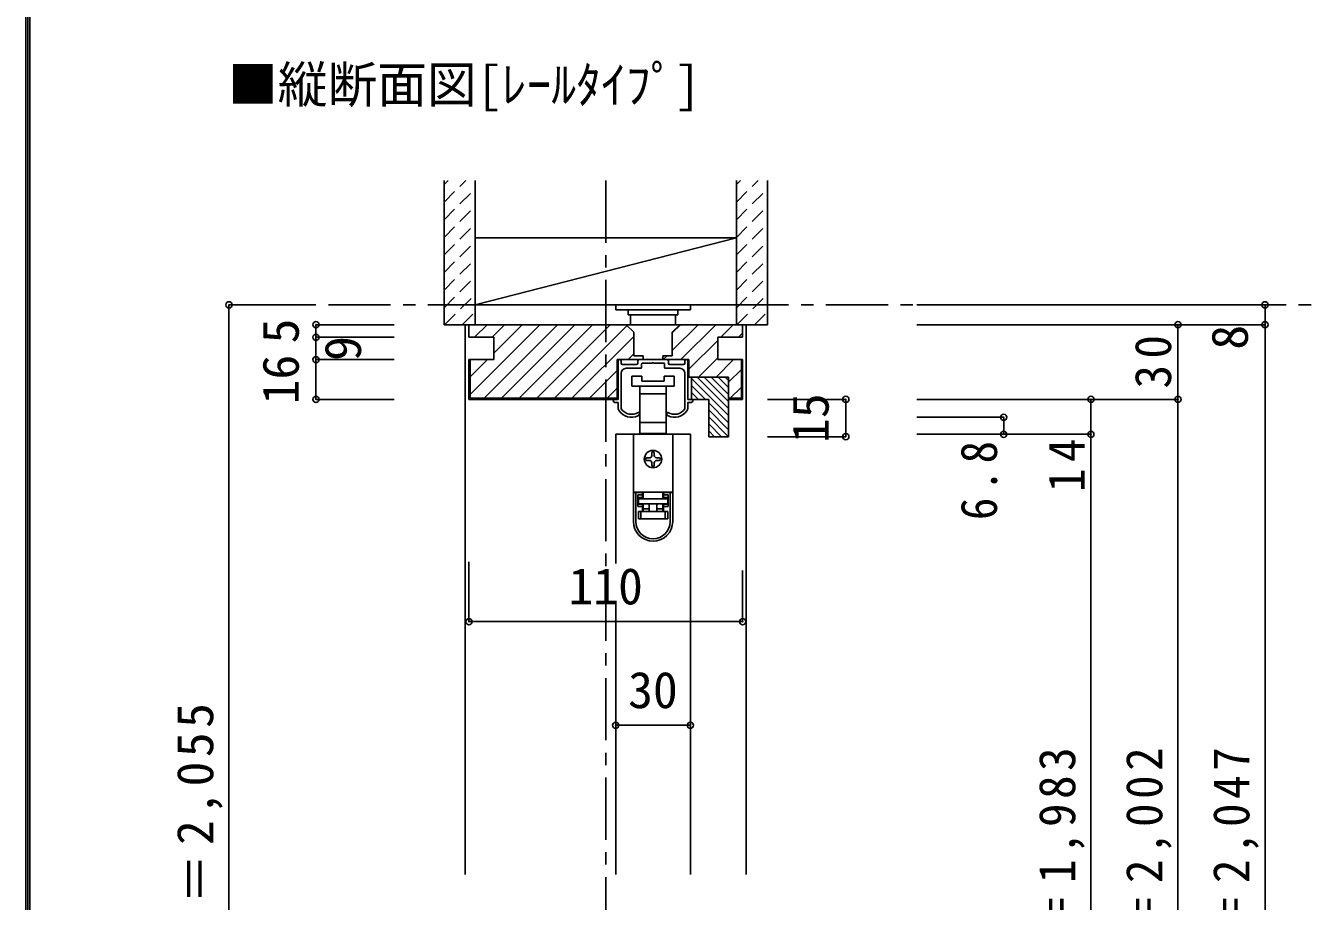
# Model space of a CAD drawing. Units: millimetres at full size, sheet at 1:5. Extents: x -973 to 977, y -718 to 696.
# Drawn here: x -973 to -456, y -349 to 3 of the extents above; entities that cross this region are included whole.
import ezdxf
from ezdxf.enums import TextEntityAlignment as Align

# ---------------------------------------------------------------- set-up
doc = ezdxf.new("R2010")
doc.units = ezdxf.units.MM
doc.header["$LTSCALE"] = 5
doc.header["$PDMODE"] = 32
doc.header["$PDSIZE"] = 2.5
doc.linetypes.add('CHAIN1', pattern=[8, 5, -1, 1, -1])
doc.linetypes.add('DASHED1', pattern=[1.8, 1.2, -0.6])
for name, color, linetype in [('0-1_通り芯', 4, 'CHAIN1'), ('0-2_柱', 7, 'Continuous'), ('0-3_仕上げ', 2, 'Continuous'), ('0-4_枠', 3, 'Continuous'), ('0-6_扉', 6, 'Continuous'), ('0-7_金物', 7, 'Continuous'), ('0-A_文字', 7, 'Continuous'), ('0-B_寸法', 7, 'Continuous'), ('0-C_ハッチ', 4, 'DASHED1'), ('F-1_枠', 6, 'Continuous')]:
    doc.layers.add(name, color=color, linetype=linetype)
doc.styles.add('ＭＳ ゴシック', font='')
doc.styles.get('ＭＳ ゴシック').set_extended_font_data('MS Gothic')

msp = doc.modelspace()

# ---------------------------------------------------------------- linework, layer by layer
at = {"layer": '0-1_通り芯'}
for p, q in [((-740.18, -59.167), (-740.18, -567.167)), ((-891.68, -109.167), (-456.18, -109.167))]:
    msp.add_line(p, q, dxfattribs=at)
at = {"layer": '0-2_柱'}
for p, q in [((-792.68, -82.167), (-792.68, -109.167)), ((-687.68, -82.167), (-792.68, -82.167)), ((-792.68, -109.167), (-687.68, -82.167)), ((-687.68, -109.167), (-687.68, -82.167)), ((-792.68, -109.167), (-687.68, -109.167))]:
    msp.add_line(p, q, dxfattribs=at)
at = {"layer": '0-3_仕上げ'}
for p, q in [((-805.18, -59.167), (-805.18, -117.167)), ((-792.68, -59.167), (-792.68, -117.167)), ((-687.68, -59.167), (-687.68, -117.167)), ((-675.18, -59.167), (-675.18, -117.167)), ((-805.18, -117.167), (-792.68, -117.167)), ((-687.68, -117.167), (-675.18, -117.167))]:
    msp.add_line(p, q, dxfattribs=at)
at = {"layer": '0-4_枠', "color": 4}
for p, q in [((-795.18, -117.167), (-796.68, -117.167)), ((-796.68, -117.167), (-796.68, -338.167)), ((-685.18, -117.167), (-683.68, -117.167)), ((-683.68, -117.167), (-683.68, -338.167))]:
    msp.add_line(p, q, dxfattribs=at)
at = {"layer": '0-4_枠'}
for p, q in [((-795.18, -122.167), (-795.18, -117.167)), ((-685.18, -117.167), (-795.18, -117.167)), ((-728.93, -120.167), (-731.93, -117.167)), ((-713.43, -120.167), (-710.43, -117.167)), ((-685.18, -122.167), (-685.18, -117.167)), ((-795.18, -122.167), (-785.18, -122.167)), ((-785.18, -122.167), (-785.18, -131.167)), ((-728.93, -129.667), (-728.93, -120.167)), ((-713.43, -129.667), (-713.43, -120.167)), ((-695.18, -122.167), (-695.18, -131.167)), ((-685.18, -122.167), (-695.18, -122.167)), ((-795.18, -131.167), (-795.18, -147.167)), ((-785.18, -131.167), (-795.18, -131.167)), ((-794.68, -131.167), (-794.68, -146.667)), ((-735.58, -131.167), (-706.78, -131.167)), ((-735.58, -131.167), (-735.58, -147.167)), ((-717.18, -129.667), (-717.18, -131.167)), ((-717.18, -129.667), (-713.43, -129.667)), ((-706.78, -131.167), (-706.78, -138.167)), ((-695.18, -131.167), (-685.18, -131.167)), ((-685.68, -131.167), (-685.68, -146.667)), ((-685.18, -131.167), (-685.18, -147.167)), ((-690.78, -138.167), (-706.78, -138.167)), ((-690.78, -138.167), (-690.78, -162.167)), ((-795.18, -147.167), (-735.58, -147.167)), ((-794.68, -146.667), (-735.58, -146.667)), ((-698.78, -147.167), (-698.78, -162.167)), ((-690.78, -146.667), (-685.68, -146.667)), ((-690.78, -147.167), (-685.18, -147.167)), ((-690.78, -162.167), (-698.78, -162.167))]:
    msp.add_line(p, q, dxfattribs=at)
for points in [[(-728.93, -129.667), (-725.18, -129.667), (-725.18, -131.167)], [(-705.78, -138.167), (-705.78, -143.417), (-705.78, -147.167), (-698.78, -147.167)]]:
    msp.add_lwpolyline(points, dxfattribs=at)
at = {"layer": '0-6_扉'}
for p, q in [((-736.18, -161.167), (-736.18, -213.143)), ((-706.18, -161.167), (-736.18, -161.167)), ((-706.18, -161.167), (-706.18, -338.167)), ((-736.18, -228.071), (-736.18, -338.167))]:
    msp.add_line(p, q, dxfattribs=at)
at = {"layer": '0-7_金物'}
for p, q in [((-736.18, -109.167), (-736.18, -111.167)), ((-736.18, -109.167), (-706.18, -109.167)), ((-736.18, -111.167), (-706.18, -111.167)), ((-731.18, -111.167), (-731.18, -113.167)), ((-731.18, -113.167), (-711.18, -113.167)), ((-730.18, -113.167), (-730.18, -117.167)), ((-712.18, -117.167), (-712.18, -113.167)), ((-711.18, -111.167), (-711.18, -113.167)), ((-706.18, -109.167), (-706.18, -111.167)), ((-735.18, -147.167), (-735.18, -131.667)), ((-734.68, -131.167), (-734.48, -131.167)), ((-733.98, -131.667), (-733.98, -132.667)), ((-733.48, -133.167), (-727.83, -133.167)), ((-727.33, -132.667), (-727.33, -131.667)), ((-726.83, -131.167), (-715.53, -131.167)), ((-725.83, -132.967), (-725.83, -134.367)), ((-716.53, -134.367), (-716.53, -132.967)), ((-715.03, -131.667), (-715.03, -132.667)), ((-714.53, -133.167), (-708.88, -133.167)), ((-708.38, -132.667), (-708.38, -131.667)), ((-707.88, -131.167), (-707.68, -131.167)), ((-707.18, -131.667), (-707.18, -147.167)), ((-733.98, -136.667), (-733.98, -150.79)), ((-726.13, -134.667), (-731.98, -134.667)), ((-729.68, -137.867), (-729.68, -141.867)), ((-725.68, -137.867), (-729.68, -137.867)), ((-725.68, -139.867), (-725.68, -137.867)), ((-716.68, -137.867), (-716.68, -139.867)), ((-712.68, -137.867), (-716.68, -137.867)), ((-710.38, -134.667), (-716.23, -134.667)), ((-712.68, -141.867), (-712.68, -137.867)), ((-708.38, -150.79), (-708.38, -136.667)), ((-729.68, -141.867), (-721.18, -141.867)), ((-726.43, -141.867), (-726.43, -156.467)), ((-716.68, -139.867), (-725.68, -139.867)), ((-721.18, -141.867), (-712.68, -141.867)), ((-715.93, -156.467), (-715.93, -141.867)), ((-735.18, -147.167), (-736.58, -147.167)), ((-736.58, -148.367), (-735.18, -148.367)), ((-735.18, -150.632), (-735.18, -148.367)), ((-726.43, -144.867), (-721.18, -144.867)), ((-721.18, -144.867), (-715.93, -144.867)), ((-707.18, -147.167), (-705.78, -147.167)), ((-726.68, -152.667), (-726.68, -152.924)), ((-715.68, -152.924), (-715.68, -152.667)), ((-726.43, -156.467), (-726.43, -160.867)), ((-721.18, -156.467), (-726.43, -156.467)), ((-715.93, -156.467), (-721.18, -156.467)), ((-715.93, -160.867), (-715.93, -156.467)), ((-729.08, -161.167), (-729.08, -184.467)), ((-713.28, -161.167), (-729.08, -161.167)), ((-726.43, -160.867), (-725.18, -160.867)), ((-717.18, -161.167), (-717.18, -160.867)), ((-717.18, -160.867), (-715.93, -160.867)), ((-713.28, -161.167), (-713.28, -184.467)), ((-721.68, -168.667), (-721.68, -169.667)), ((-720.68, -169.667), (-720.68, -168.667)), ((-722.68, -170.667), (-723.68, -170.667)), ((-723.68, -171.667), (-722.68, -171.667)), ((-721.68, -172.667), (-721.68, -173.667)), ((-720.68, -173.667), (-720.68, -172.667)), ((-718.68, -170.667), (-719.68, -170.667)), ((-719.68, -171.667), (-718.68, -171.667)), ((-729.08, -184.467), (-729.08, -184.567)), ((-713.28, -184.467), (-729.08, -184.467)), ((-729.08, -184.567), (-729.08, -196.267)), ((-728.08, -184.567), (-729.08, -184.567)), ((-728.08, -196.267), (-728.08, -184.567)), ((-725.38, -184.567), (-728.08, -184.567)), ((-727.28, -185.567), (-725.38, -185.567)), ((-727.28, -185.567), (-727.28, -190.267)), ((-726.08, -184.567), (-726.08, -184.467)), ((-725.38, -184.567), (-725.38, -185.567)), ((-725.38, -185.567), (-725.38, -186.567)), ((-725.18, -186.667), (-725.18, -184.467)), ((-717.18, -184.467), (-717.18, -186.667)), ((-716.98, -185.567), (-716.98, -184.567)), ((-714.28, -184.567), (-716.98, -184.567)), ((-716.98, -185.567), (-715.08, -185.567)), ((-716.28, -184.467), (-716.28, -184.567)), ((-715.08, -190.267), (-715.08, -185.567)), ((-713.28, -184.467), (-713.28, -184.567)), ((-713.28, -196.267), (-713.28, -184.567)), ((-725.38, -186.567), (-727.28, -186.567)), ((-725.38, -190.267), (-727.28, -190.267)), ((-725.18, -186.667), (-727.08, -186.667)), ((-727.08, -186.667), (-727.08, -187.167)), ((-725.38, -190.267), (-725.38, -192.167)), ((-725.18, -191.167), (-725.18, -189.167)), ((-725.18, -191.167), (-722.68, -191.167)), ((-725.18, -192.167), (-725.18, -191.167)), ((-722.68, -189.167), (-722.68, -192.167)), ((-719.68, -189.167), (-719.68, -192.167)), ((-715.28, -186.667), (-717.18, -186.667)), ((-717.18, -189.167), (-717.18, -191.167)), ((-716.98, -189.267), (-715.08, -189.267)), ((-716.98, -190.267), (-716.98, -189.267)), ((-716.98, -192.167), (-716.98, -190.267)), ((-715.08, -190.267), (-716.98, -190.267)), ((-715.28, -187.167), (-715.28, -186.667)), ((-727.08, -195.167), (-727.08, -192.167)), ((-727.08, -192.167), (-726.08, -192.167)), ((-726.08, -195.167), (-727.08, -195.167)), ((-726.08, -192.167), (-726.08, -195.167)), ((-726.08, -192.167), (-716.28, -192.167)), ((-716.28, -195.167), (-726.08, -195.167)), ((-716.28, -195.167), (-716.28, -192.167)), ((-716.28, -192.167), (-715.28, -192.167)), ((-715.28, -195.167), (-716.28, -195.167)), ((-715.28, -192.167), (-715.28, -195.167))]:
    msp.add_line(p, q, dxfattribs=at)
for points in [[(-716.83, -132.667), (-720.88, -132.667), (-721.18, -132.367), (-721.48, -132.667), (-725.53, -132.667)], [(-705.78, -148.367), (-707.18, -148.367), (-707.18, -150.632)], [(-717.18, -160.867), (-725.18, -160.867), (-725.18, -161.167)], [(-715.08, -186.567), (-716.98, -186.567), (-716.98, -185.567)], [(-713.28, -184.567), (-714.28, -184.567), (-714.28, -196.267)], [(-727.28, -189.267), (-725.38, -189.267), (-725.38, -190.267)], [(-719.68, -191.167), (-717.18, -191.167), (-717.18, -192.167)]]:
    msp.add_lwpolyline(points, dxfattribs=at)
msp.add_lwpolyline([(-715.28, -189.167), (-727.08, -189.167), (-727.08, -187.167), (-715.28, -187.167)], close=True, dxfattribs=at)
msp.add_circle((-721.18, -171.167), 3.5, dxfattribs=at)
for centre, radius, start, end in [((-734.68, -131.667), 0.5, 90, 180), ((-734.48, -131.667), 0.5, 360, 90), ((-733.48, -132.667), 0.5, 180, 270), ((-727.83, -132.667), 0.5, 270, 0), ((-726.83, -131.667), 0.5, 90, 180), ((-726.13, -134.367), 0.3, 270, 360), ((-725.53, -132.967), 0.3, 90, 180), ((-716.83, -132.967), 0.3, 0, 90), ((-716.23, -134.367), 0.3, 180, 270), ((-715.53, -131.667), 0.5, 0, 90), ((-714.53, -132.667), 0.5, 180, 270), ((-708.88, -132.667), 0.5, 270, 360), ((-707.88, -131.667), 0.5, 90, 180), ((-707.68, -131.667), 0.5, 0, 90), ((-731.98, -136.667), 2, 90, 180), ((-710.38, -136.667), 2, 0, 90), ((-736.58, -147.767), 0.6, 90, 270), ((-705.78, -147.767), 0.6, 270, 90), ((-733.18, -150.632), 2, 180, 215.95057), ((-729.78, -148.167), 6.2, 215.95057, 293.81884), ((-733.68, -150.79), 0.3, 180, 213.92311), ((-729.78, -148.167), 5, 213.92311, 301.89079), ((-727.68, -152.924), 1, 293.81884, 0), ((-726.98, -152.667), 0.3, 360, 121.89079), ((-715.38, -152.667), 0.3, 58.10921, 180), ((-714.68, -152.924), 1, 180, 246.18116), ((-712.58, -148.167), 5, 238.10921, 326.07689), ((-712.58, -148.167), 6.2, 246.18116, 324.04943), ((-708.68, -150.79), 0.3, 326.07689, 360), ((-709.18, -150.632), 2, 324.04943, 360), ((-722.68, -169.667), 1, 270, 0), ((-721.18, -168.667), 0.5, 90, 180), ((-721.18, -168.667), 0.5, 0, 90), ((-719.68, -169.667), 1, 180, 270), ((-723.68, -171.167), 0.5, 90, 180), ((-723.68, -171.167), 0.5, 180, 270), ((-722.68, -172.667), 1, 0, 90), ((-721.18, -173.667), 0.5, 180, 270), ((-721.18, -173.667), 0.5, 270, 0), ((-719.68, -172.667), 1, 90, 180), ((-718.68, -171.167), 0.5, 0, 90), ((-718.68, -171.167), 0.5, 270, 0), ((-721.18, -196.267), 7.9, 180, 0), ((-721.18, -196.267), 6.9, 180, 0)]:
    msp.add_arc(centre, radius, start, end, dxfattribs=at)
at = {"layer": '0-B_寸法', "color": 4}
for p, q in [((-891.68, -567.167), (-891.68, -109.167)), ((-891.68, -109.167), (-856.68, -109.167)), ((-475.18, -109.167), (-615.18, -109.167)), ((-475.18, -109.167), (-475.18, -117.167)), ((-856.68, -117.167), (-825.18, -117.167)), ((-856.68, -117.167), (-856.68, -122.167)), ((-475.18, -117.167), (-615.18, -117.167)), ((-510.18, -552.167), (-510.18, -117.167)), ((-475.18, -117.167), (-475.18, -567.167)), ((-856.68, -122.167), (-825.18, -122.167)), ((-856.68, -122.167), (-856.68, -131.167)), ((-856.68, -131.167), (-825.18, -131.167)), ((-856.68, -131.167), (-856.68, -147.167)), ((-856.68, -147.167), (-825.18, -147.167)), ((-643.68, -147.167), (-675.18, -147.167)), ((-643.68, -147.167), (-643.68, -162.167)), ((-510.18, -147.167), (-615.18, -147.167)), ((-545.18, -147.167), (-545.18, -547.167)), ((-580.18, -154.367), (-615.18, -154.367)), ((-580.18, -154.367), (-580.18, -161.167)), ((-643.68, -162.167), (-675.18, -162.167)), ((-545.18, -161.167), (-615.18, -161.167)), ((-795.18, -236.471), (-795.18, -212.413)), ((-685.18, -236.471), (-685.18, -215.913)), ((-795.18, -236.471), (-685.18, -236.471)), ((-736.18, -278.167), (-706.18, -278.167))]:
    msp.add_line(p, q, dxfattribs=at)
at = {"layer": '0-B_寸法'}
for p in [(-891.68, -109.167), (-475.18, -109.167), (-856.68, -117.167), (-510.18, -117.167), (-475.18, -117.167), (-856.68, -122.167), (-856.68, -131.167), (-856.68, -147.167), (-643.68, -147.167), (-545.18, -147.167), (-510.18, -147.167), (-580.18, -154.367), (-580.18, -161.167), (-545.18, -161.167), (-643.68, -162.167), (-795.18, -236.471), (-685.18, -236.471), (-736.18, -278.167), (-706.18, -278.167)]:
    msp.add_point(p, dxfattribs=at)
at = {"layer": '0-C_ハッチ'}
for p, q in [((-805.18, -60.816), (-803.531, -59.167)), ((-805.18, -67.887), (-796.46, -59.167)), ((-687.68, -60.816), (-686.031, -59.167)), ((-687.68, -67.887), (-678.96, -59.167)), ((-805.18, -74.958), (-792.68, -62.458)), ((-687.68, -74.958), (-675.18, -62.458)), ((-805.18, -82.029), (-792.68, -69.529)), ((-687.68, -82.029), (-675.18, -69.529)), ((-805.18, -89.1), (-792.68, -76.6)), ((-687.68, -89.1), (-675.18, -76.6)), ((-805.18, -96.171), (-792.68, -83.671)), ((-687.68, -96.171), (-675.18, -83.671)), ((-805.18, -103.242), (-792.68, -90.742)), ((-687.68, -103.242), (-675.18, -90.742)), ((-805.18, -110.314), (-792.68, -97.814)), ((-687.68, -110.314), (-675.18, -97.814)), ((-804.962, -117.167), (-792.68, -104.885)), ((-687.462, -117.167), (-675.18, -104.885)), ((-797.891, -117.167), (-792.68, -111.956)), ((-680.391, -117.167), (-675.18, -111.956))]:
    msp.add_line(p, q, dxfattribs=at)
at = {"layer": '0-C_ハッチ', "linetype": 'Continuous'}
for p, q in [((-794.978, -117.167), (-795.18, -117.369)), ((-794.68, -145.153), (-766.693, -117.167)), ((-792.907, -122.167), (-787.907, -117.167)), ((-789.122, -146.667), (-759.622, -117.167)), ((-785.836, -122.167), (-780.836, -117.167)), ((-785.18, -128.582), (-773.765, -117.167)), ((-782.051, -146.667), (-752.551, -117.167)), ((-774.98, -146.667), (-745.48, -117.167)), ((-767.909, -146.667), (-738.409, -117.167)), ((-760.838, -146.667), (-731.634, -117.463)), ((-713.43, -120.472), (-710.125, -117.167)), ((-713.43, -127.543), (-703.054, -117.167)), ((-709.983, -131.167), (-695.983, -117.167)), ((-693.912, -122.167), (-688.912, -117.167)), ((-753.767, -146.667), (-728.93, -121.83)), ((-706.78, -135.035), (-695.18, -123.435)), ((-686.841, -122.167), (-685.18, -120.506)), ((-731.196, -131.167), (-728.93, -128.901)), ((-794.68, -138.082), (-787.765, -131.167)), ((-717.054, -131.167), (-715.554, -129.667)), ((-702.841, -138.167), (-695.18, -130.506)), ((-695.77, -138.167), (-688.77, -131.167)), ((-746.696, -146.667), (-735.58, -135.551)), ((-705.78, -138.699), (-690.78, -153.699)), ((-703.484, -138.167), (-690.78, -150.87)), ((-700.655, -138.167), (-690.78, -148.042)), ((-697.827, -138.167), (-690.78, -145.213)), ((-694.998, -138.167), (-690.78, -142.385)), ((-692.17, -138.167), (-690.78, -139.556)), ((-690.78, -140.248), (-685.68, -135.148)), ((-739.625, -146.667), (-735.58, -142.622)), ((-705.78, -141.527), (-700.141, -147.167)), ((-705.78, -144.355), (-702.969, -147.167)), ((-690.127, -146.667), (-685.68, -142.219)), ((-698.78, -148.527), (-690.78, -156.527)), ((-698.78, -151.355), (-690.78, -159.355)), ((-698.78, -154.184), (-690.797, -162.167)), ((-698.78, -157.012), (-693.626, -162.167)), ((-698.78, -159.841), (-696.454, -162.167))]:
    msp.add_line(p, q, dxfattribs=at)
at = {"layer": 'F-1_枠'}
for p, q in [((-973.347, 695.833), (-973.347, -700.833)), ((-972.514, 695.833), (-972.514, -700.833)), ((-971.68, 695.833), (-971.68, -700.833))]:
    msp.add_line(p, q, dxfattribs=at)

# ---------------------------------------------------------------- texts
at = {"layer": '0-A_文字', "style": 'ＭＳ ゴシック'}
msp.add_text('■縦断面図[ﾚｰﾙﾀｲﾌﾟ]', height=14.66, dxfattribs=at).set_placement((-892.042, -32.347), align=Align.BOTTOM_LEFT)
at = {"layer": '0-B_寸法', "style": 'ＭＳ ゴシック'}
for s, p in [('5', (-859.18, -124.667)), ('8', (-477.68, -127.167)), ('9', (-834.18, -131.667)), ('16', (-859.18, -149.167)), ('15', (-646.18, -164.667))]:
    msp.add_text(s, height=14.66, rotation=90, dxfattribs=at).set_placement(p, align=Align.BOTTOM_LEFT)
for s, p in [('110', (-755.18, -233.971)), ('30', (-731.18, -275.667))]:
    msp.add_text(s, height=14.66, dxfattribs=at).set_placement(p, align=Align.BOTTOM_LEFT)
at = {"layer": '0-B_寸法', "char_height": 14.66, "attachment_point": 7, "rotation": 90, "style": 'ＭＳ ゴシック'}
for s, insert in [('\\T1.27;\\W0.95;30', (-512.68, -142.792)), ('\\T1.27;\\W0.9;6.8', (-582.68, -195.667)), ('\\T1.27;\\W0.95;14', (-547.68, -184.417)), ('\\T1.18;ＲＯＨ＝2,055', (-894.18, -420.667)), ('\\T1.19;\\W0.95;ＤＨ＝1,983', (-547.68, -409.417)), ('\\T1.19;\\W0.95;枠内＝2,002', (-512.68, -409.417)), ('\\T1.19;\\W0.95;枠外＝2,047', (-477.68, -409.417))]:
    msp.add_mtext(s, dxfattribs=dict(at, insert=insert))

doc.saveas('drawing.dxf')
